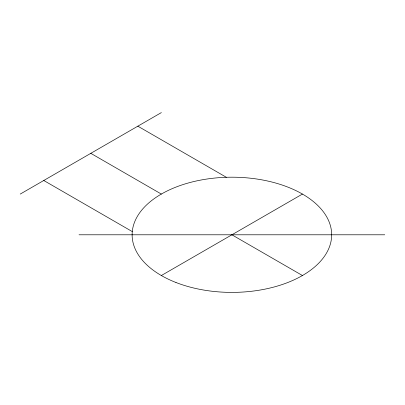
<?xml version="1.0" encoding="UTF-8"?>
<svg xmlns="http://www.w3.org/2000/svg" width="405" height="405" viewBox="0 0 405 405"><rect width="100%" height="100%" fill="white"/><g stroke="black" fill="none" stroke-linecap="round" stroke-linejoin="round"><path stroke-width="0.61" d="M20.25 194.066L161.347 112.605M161.347 275.527L302.444 194.066M79.041 234.794L384.75 234.794M137.832 126.178L226.344 177.284M90.796 153.333L161.347 194.066M231.893 234.794L302.444 275.527M43.765 180.488L132.278 231.589M175.972 282.498A99.772 57.601 0 0 0 331.411 238.904A99.772 57.601 0 0 0 188.3 182.984A99.772 57.601 0 0 0 175.972 282.498"/></g></svg>
